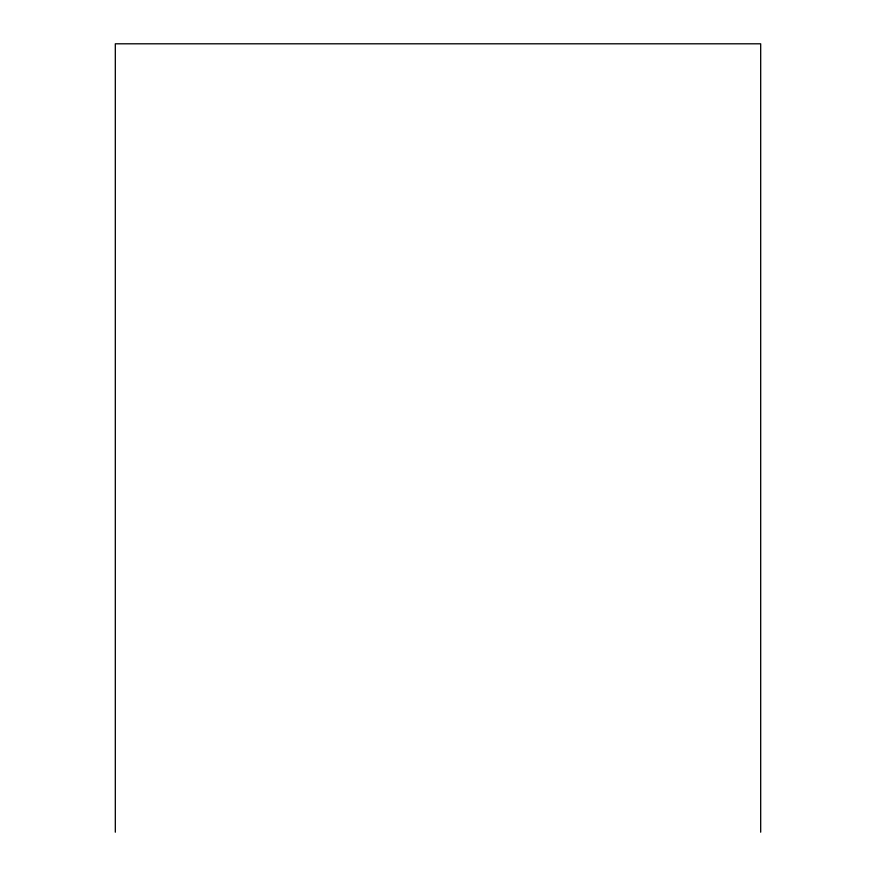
<?xml version="1.0" encoding="UTF-8"?>
<svg xmlns="http://www.w3.org/2000/svg" width="876" height="876" viewBox="0 0 876 876"><rect width="100%" height="100%" fill="white"/><g stroke="black" fill="none" stroke-linecap="round" stroke-linejoin="round"><path stroke-width="1.31" d="M760.686 832.2L760.686 43.8L115.314 43.8L115.314 832.2"/></g></svg>
